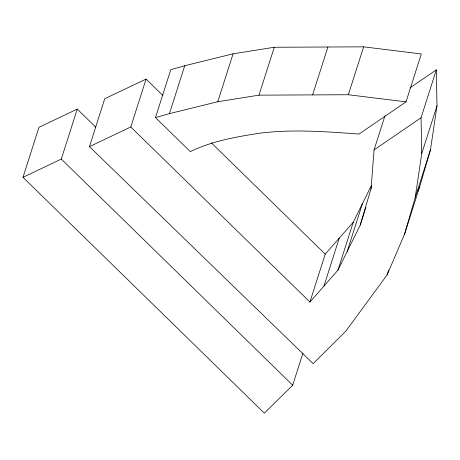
<?xml version="1.0" encoding="UTF-8"?>
<svg xmlns="http://www.w3.org/2000/svg" width="460" height="460" viewBox="0 0 460 460"><rect width="100%" height="100%" fill="white"/><g stroke="black" fill="none" stroke-linecap="round" stroke-linejoin="round"><path stroke-width="0.69" d="M163.012 95.617L146.073 79.068L130.79 126.966L309.925 302.03L337.945 270.158L360.22 225.124L371.088 188.427L374.072 149.914L384.991 115.696M146.073 79.068L104.742 98.727L89.459 146.631L313.128 363.636L345.73 331.28L387.061 274.988L404.489 234.341L415.207 197.605L421.711 153.72L437 105.823L436.339 69.839L409.917 87.935M404.489 234.341L419.773 186.444L430.491 149.701L437 105.823M302.962 353.016L292.692 385.192L264.339 413.16L23 177.313L38.95 127.328L77.257 109.089L95.732 127.138M23 177.313L61.306 159.074L77.257 109.089M155.486 117.582L170.775 69.684L184.724 65.728L233.076 53.826L274.286 47.254L363.636 46.839L421.314 53.958L406.03 101.855L359.047 134.032C325.795 131.681 292.267 128.949 259.072 133.302C235.572 136.953 211.882 141.105 190.319 151.622L155.486 117.582L169.441 113.631L217.787 101.723L258.997 95.157L348.346 94.737L406.03 101.855M169.441 113.631L184.724 65.728M217.787 101.723L233.076 53.826M258.997 95.157L274.286 47.254M312.61 94.904L327.894 47.006M348.346 94.737L363.636 46.839M309.925 302.03L325.209 254.127L353.234 222.255L371.45 185.42M323.938 286.091L339.221 238.194M337.945 270.158L353.234 222.255M347.116 251.614L362.405 203.711M371.088 188.427L371.525 187.059M360.22 225.124L365.901 207.328M421.711 153.72L421.055 117.737L436.339 69.839M387.061 274.988L388.591 270.198M415.207 197.605L430.491 149.701M417.806 191.032L419.773 186.444M374.072 149.914L421.055 117.737M89.459 146.631L130.79 126.966M211.261 142.773L325.209 254.127M61.306 159.074L292.692 385.192"/></g></svg>
